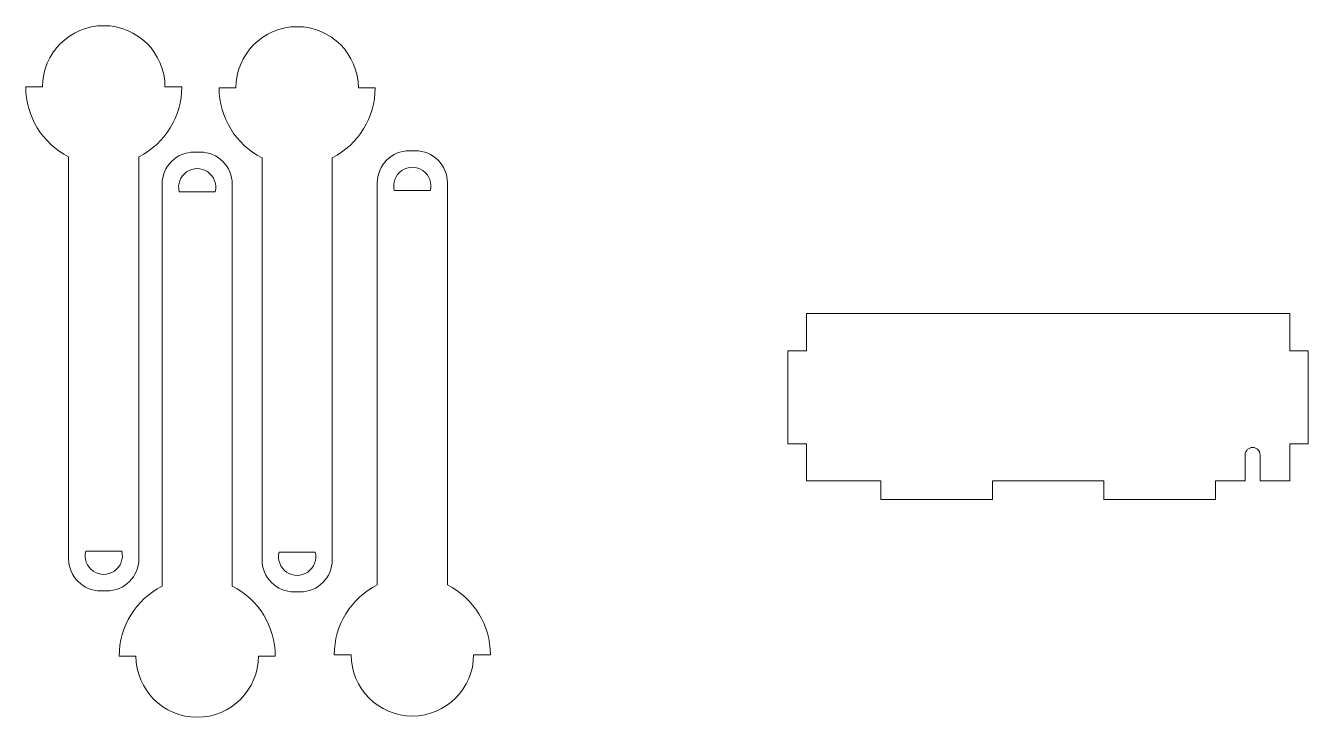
# Model space of a CAD drawing. Header units: millimetres. Extents: x 0 to 24, y 0 to 28.9.
# Drawn here: x 2.13 to 24.04, y 17.12 to 28.92 of the extents above; entities outside this region: 2.
import ezdxf

# ---------------------------------------------------------------- set-up
doc = ezdxf.new("R2010")
doc.units = ezdxf.units.MM
doc.styles.add('SLDTEXTSTYLE0', font='TXT', dxfattribs={"width": 0.7})

msp = doc.modelspace()

# ---------------------------------------------------------------- linework, layer by layer
at = {"color": 7, "linetype": 'Continuous', "lineweight": 15}
for p, q in [((2.416, 27.878), (2.129, 27.878)), ((4.509, 27.878), (4.796, 27.878)), ((5.719, 27.861), (5.432, 27.861)), ((7.812, 27.861), (8.099, 27.861)), ((5.009, 26.768), (5.109, 26.768)), ((8.684, 26.79), (8.784, 26.79)), ((2.863, 26.687), (2.863, 19.828)), ((4.063, 26.687), (4.063, 19.828)), ((6.166, 26.67), (6.166, 19.811)), ((7.366, 26.67), (7.366, 19.811)), ((4.459, 19.359), (4.459, 26.218)), ((4.751, 26.09), (5.367, 26.09)), ((5.659, 19.359), (5.659, 26.218)), ((8.134, 19.381), (8.134, 26.24)), ((8.427, 26.111), (9.042, 26.111)), ((9.334, 19.381), (9.334, 26.24)), ((23.72, 24.013), (15.465, 24.013)), ((15.465, 24.013), (15.465, 23.378)), ((23.72, 23.378), (23.72, 24.013)), ((15.147, 21.791), (15.147, 23.378)), ((15.147, 23.378), (15.465, 23.378)), ((24.037, 23.378), (23.72, 23.378)), ((24.037, 23.378), (24.037, 21.791)), ((15.147, 21.791), (15.465, 21.791)), ((15.465, 21.791), (15.465, 21.156)), ((24.037, 21.791), (23.72, 21.791)), ((23.72, 21.156), (23.72, 21.791)), ((22.958, 21.6), (22.958, 21.156)), ((23.212, 21.6), (23.212, 21.156)), ((15.465, 21.156), (16.735, 21.156)), ((16.735, 20.838), (16.735, 21.156)), ((18.64, 20.838), (18.64, 21.156)), ((18.64, 21.156), (20.545, 21.156)), ((20.545, 20.838), (20.545, 21.156)), ((22.45, 20.838), (22.45, 21.156)), ((22.45, 21.156), (22.958, 21.156)), ((23.212, 21.156), (23.72, 21.156)), ((18.64, 20.838), (16.735, 20.838)), ((22.45, 20.838), (20.545, 20.838)), ((3.77, 19.956), (3.155, 19.956)), ((7.074, 19.94), (6.458, 19.94)), ((3.513, 19.278), (3.413, 19.278)), ((6.816, 19.261), (6.716, 19.261)), ((7.688, 18.19), (7.401, 18.19)), ((9.781, 18.19), (10.068, 18.19)), ((4.012, 18.168), (3.725, 18.168)), ((6.105, 18.168), (6.392, 18.168))]:
    msp.add_line(p, q, dxfattribs=at)
for centre, radius, start, end in [((3.463, 27.878), 1.046, 0, 180), ((6.766, 27.861), 1.046, 0, 180), ((3.463, 27.878), 1.333, 180, 243.2599), ((3.463, 27.878), 1.333, 296.7401, 0), ((6.766, 27.861), 1.333, 180, 243.2599), ((6.766, 27.861), 1.333, 296.7401, 0), ((5.009, 26.218), 0.55, 90, 180), ((5.109, 26.218), 0.55, 0, 90), ((8.684, 26.24), 0.55, 90, 180), ((8.784, 26.24), 0.55, 0, 90), ((5.059, 26.168), 0.317, 345.6855, 194.3145), ((8.734, 26.19), 0.318, 345.6855, 194.3145), ((23.085, 21.6), 0.127, 0, 180), ((3.463, 19.878), 0.318, 165.6855, 14.3145), ((6.766, 19.861), 0.318, 165.6855, 14.3145), ((3.413, 19.828), 0.55, 180, 270), ((3.513, 19.828), 0.55, 270, 0), ((6.716, 19.811), 0.55, 180, 270), ((6.816, 19.811), 0.55, 270, 0), ((5.059, 18.168), 1.333, 116.7401, 180), ((5.059, 18.168), 1.334, 0, 63.2599), ((8.734, 18.19), 1.334, 116.7401, 180), ((8.734, 18.19), 1.333, 0, 63.2599), ((8.734, 18.19), 1.046, 180, 0), ((5.059, 18.168), 1.046, 180, 0)]:
    msp.add_arc(centre, radius, start, end, dxfattribs=at)

# ---------------------------------------------------------------- texts
at = {"color": 7, "linetype": 'Continuous', "char_height": 0.5273, "attachment_point": 1, "style": 'SLDTEXTSTYLE0'}
for s, insert in [('SOLIDWORKS Student Edition.', (0, 1.471)), ('For Academic Use Only.', (0, 0.68))]:
    msp.add_mtext(s, dxfattribs=dict(at, insert=insert))

doc.saveas('drawing.dxf')
